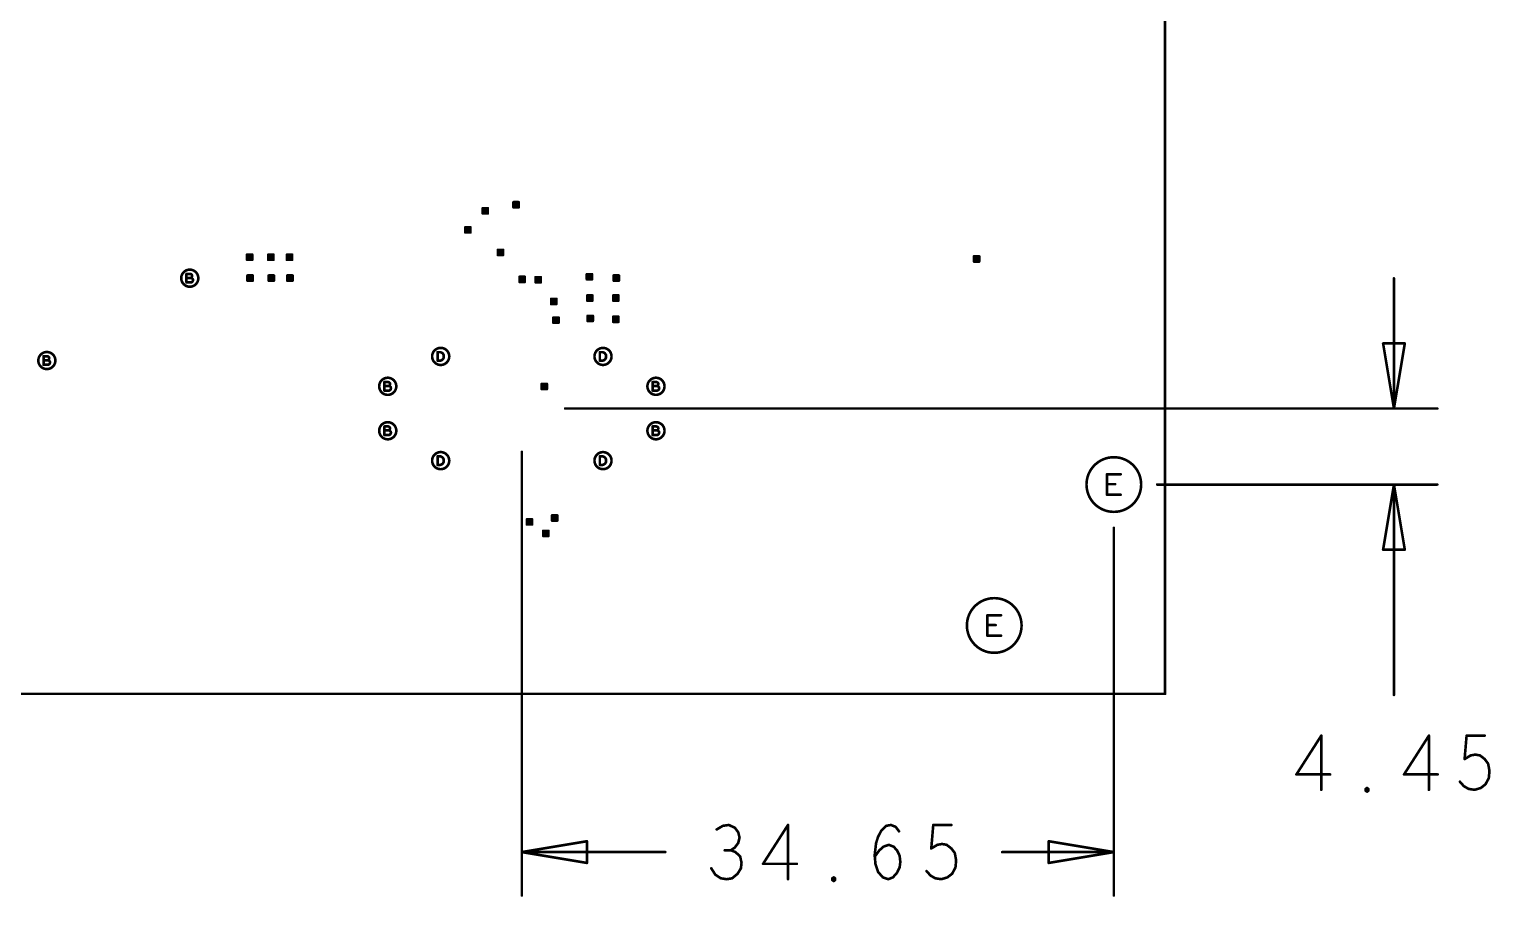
# Model space of a CAD drawing. Extents: x -18 to 16.1, y -6.6 to 15.5.
# Drawn here: x 1.91 to 5.278, y -0.832 to 1.167 of the extents above; entities that cross this region are included whole.
import ezdxf

# ---------------------------------------------------------------- set-up
doc = ezdxf.new("R2010")
doc.units = 0
doc.layers.get('0').update_dxf_attribs({"linetype": 'CONTINUOUS'})
doc.layers.add('FAB', color=13, linetype='CONTINUOUS')

# ---------------------------------------------------------------- blocks, each defined once
blk = doc.blocks.new('ROUND_1')
at = {"const_width": 0.003}
blk.add_lwpolyline([(-0.0015, 0, 1), (0.0015, 0, 1)], format="xyb", close=True, dxfattribs=at)

msp = doc.modelspace()

# ---------------------------------------------------------------- linework, layer by layer
at = {"layer": 'FAB', "const_width": 0.006}
for points in [[(4.5276, -0.3642), (4.5276, 5.9941)], [(2.955, 0.743), (2.955, 0.755)], [(2.955, 0.755), (2.967, 0.755)], [(2.967, 0.743), (2.955, 0.743)], [(2.9585, 0.746), (2.961, 0.752)], [(2.9626, 0.7481), (2.9594, 0.7481)], [(2.961, 0.752), (2.9635, 0.746)], [(2.967, 0.755), (2.967, 0.743)], [(3.026, 0.757), (3.026, 0.769)], [(3.026, 0.769), (3.038, 0.769)], [(3.038, 0.757), (3.026, 0.757)], [(3.0295, 0.76), (3.032, 0.766)], [(3.0336, 0.7621), (3.0304, 0.7621)], [(3.032, 0.766), (3.0345, 0.76)], [(3.038, 0.769), (3.038, 0.757)], [(2.915, 0.699), (2.915, 0.711)], [(2.915, 0.711), (2.927, 0.711)], [(2.9185, 0.702), (2.921, 0.708)], [(2.921, 0.708), (2.9235, 0.702)], [(2.927, 0.711), (2.927, 0.699)], [(2.927, 0.699), (2.915, 0.699)], [(2.9226, 0.7041), (2.9194, 0.7041)], [(2.4121, 0.636), (2.4121, 0.648)], [(2.4121, 0.648), (2.4241, 0.648)], [(2.4156, 0.639), (2.4181, 0.645)], [(2.4197, 0.6411), (2.4165, 0.6411)], [(2.4181, 0.645), (2.4206, 0.639)], [(2.4241, 0.648), (2.4241, 0.636)], [(2.461, 0.636), (2.461, 0.648)], [(2.461, 0.648), (2.473, 0.648)], [(2.4645, 0.639), (2.467, 0.645)], [(2.4686, 0.6411), (2.4654, 0.6411)], [(2.467, 0.645), (2.4695, 0.639)], [(2.473, 0.648), (2.473, 0.636)], [(2.504, 0.636), (2.504, 0.648)], [(2.504, 0.648), (2.516, 0.648)], [(2.5075, 0.639), (2.51, 0.645)], [(2.5116, 0.6411), (2.5084, 0.6411)], [(2.51, 0.645), (2.5125, 0.639)], [(2.516, 0.648), (2.516, 0.636)], [(2.9901, 0.647), (2.9901, 0.659)], [(2.9901, 0.659), (3.0021, 0.659)], [(3.0021, 0.647), (2.9901, 0.647)], [(2.9936, 0.65), (2.9961, 0.656)], [(2.9977, 0.6521), (2.9945, 0.6521)], [(2.9961, 0.656), (2.9986, 0.65)], [(3.0021, 0.659), (3.0021, 0.647)], [(4.0873, 0.632), (4.0873, 0.644)], [(4.0873, 0.644), (4.0993, 0.644)], [(4.0908, 0.635), (4.0933, 0.641)], [(4.0949, 0.6371), (4.0917, 0.6371)], [(4.0933, 0.641), (4.0958, 0.635)], [(4.0993, 0.644), (4.0993, 0.632)], [(2.2814, 0.6036), (2.2725, 0.6036)], [(2.2725, 0.6036), (2.2725, 0.5839)], [(2.2837, 0.6026), (2.2814, 0.6036)], [(2.4241, 0.636), (2.4121, 0.636)], [(2.473, 0.636), (2.461, 0.636)], [(2.516, 0.636), (2.504, 0.636)], [(4.0993, 0.632), (4.0873, 0.632)], [(2.2827, 0.5944), (2.2725, 0.5944)], [(2.2725, 0.5839), (2.2834, 0.5839)], [(2.2827, 0.5944), (2.284, 0.5954)], [(2.285, 0.5938), (2.2827, 0.5944)], [(2.2834, 0.5839), (2.2857, 0.5852)], [(2.285, 0.6013), (2.2837, 0.6026)], [(2.284, 0.5954), (2.285, 0.597)], [(2.2857, 0.5993), (2.285, 0.6013)], [(2.285, 0.597), (2.2857, 0.5993)], [(2.287, 0.5918), (2.285, 0.5938)], [(2.2857, 0.5852), (2.287, 0.5872)], [(2.2877, 0.5895), (2.287, 0.5918)], [(2.287, 0.5872), (2.2877, 0.5895)], [(2.413, 0.588), (2.413, 0.6)], [(2.413, 0.6), (2.425, 0.6)], [(2.425, 0.588), (2.413, 0.588)], [(2.4165, 0.591), (2.419, 0.597)], [(2.4206, 0.5931), (2.4174, 0.5931)], [(2.419, 0.597), (2.4215, 0.591)], [(2.425, 0.6), (2.425, 0.588)], [(2.462, 0.588), (2.462, 0.6)], [(2.462, 0.6), (2.474, 0.6)], [(2.474, 0.588), (2.462, 0.588)], [(2.4655, 0.591), (2.468, 0.597)], [(2.4696, 0.5931), (2.4664, 0.5931)], [(2.468, 0.597), (2.4705, 0.591)], [(2.474, 0.6), (2.474, 0.588)], [(2.505, 0.588), (2.505, 0.6)], [(2.505, 0.6), (2.517, 0.6)], [(2.517, 0.588), (2.505, 0.588)], [(2.5085, 0.591), (2.511, 0.597)], [(2.5126, 0.5931), (2.5094, 0.5931)], [(2.511, 0.597), (2.5135, 0.591)], [(2.517, 0.6), (2.517, 0.588)], [(3.04, 0.585), (3.04, 0.597)], [(3.04, 0.597), (3.052, 0.597)], [(3.052, 0.585), (3.04, 0.585)], [(3.0435, 0.588), (3.046, 0.594)], [(3.0476, 0.5901), (3.0444, 0.5901)], [(3.046, 0.594), (3.0485, 0.588)], [(3.052, 0.597), (3.052, 0.585)], [(3.077, 0.584), (3.077, 0.596)], [(3.077, 0.596), (3.089, 0.596)], [(3.089, 0.584), (3.077, 0.584)], [(3.0805, 0.587), (3.083, 0.593)], [(3.0846, 0.5891), (3.0814, 0.5891)], [(3.083, 0.593), (3.0855, 0.587)], [(3.089, 0.596), (3.089, 0.584)], [(3.195, 0.591), (3.195, 0.603)], [(3.195, 0.603), (3.207, 0.603)], [(3.207, 0.591), (3.195, 0.591)], [(3.1985, 0.594), (3.201, 0.6)], [(3.2026, 0.5961), (3.1994, 0.5961)], [(3.201, 0.6), (3.2035, 0.594)], [(3.207, 0.603), (3.207, 0.591)], [(3.257, 0.588), (3.257, 0.6)], [(3.257, 0.6), (3.269, 0.6)], [(3.269, 0.588), (3.257, 0.588)], [(3.2605, 0.591), (3.263, 0.597)], [(3.2646, 0.5931), (3.2614, 0.5931)], [(3.263, 0.597), (3.2655, 0.591)], [(3.269, 0.6), (3.269, 0.588)], [(5.055, 0.5933), (5.055, 0.2933)], [(3.113, 0.534), (3.113, 0.546)], [(3.113, 0.546), (3.125, 0.546)], [(3.1165, 0.537), (3.119, 0.543)], [(3.1206, 0.5391), (3.1174, 0.5391)], [(3.119, 0.543), (3.1215, 0.537)], [(3.125, 0.546), (3.125, 0.534)], [(3.196, 0.542), (3.196, 0.554)], [(3.196, 0.554), (3.208, 0.554)], [(3.208, 0.542), (3.196, 0.542)], [(3.1995, 0.545), (3.202, 0.551)], [(3.2036, 0.5471), (3.2004, 0.5471)], [(3.202, 0.551), (3.2045, 0.545)], [(3.208, 0.554), (3.208, 0.542)], [(3.256, 0.542), (3.256, 0.554)], [(3.256, 0.554), (3.268, 0.554)], [(3.268, 0.542), (3.256, 0.542)], [(3.2595, 0.545), (3.262, 0.551)], [(3.2636, 0.5471), (3.2604, 0.5471)], [(3.262, 0.551), (3.2645, 0.545)], [(3.268, 0.554), (3.268, 0.542)], [(3.125, 0.534), (3.113, 0.534)], [(3.118, 0.491), (3.118, 0.503)], [(3.118, 0.503), (3.13, 0.503)], [(3.13, 0.503), (3.13, 0.491)], [(3.197, 0.495), (3.197, 0.507)], [(3.197, 0.507), (3.209, 0.507)], [(3.2005, 0.498), (3.203, 0.504)], [(3.203, 0.504), (3.2055, 0.498)], [(3.209, 0.507), (3.209, 0.495)], [(3.256, 0.493), (3.256, 0.505)], [(3.256, 0.505), (3.268, 0.505)], [(3.268, 0.505), (3.268, 0.493)], [(3.13, 0.491), (3.118, 0.491)], [(3.1215, 0.494), (3.124, 0.5)], [(3.1256, 0.4961), (3.1224, 0.4961)], [(3.124, 0.5), (3.1265, 0.494)], [(3.209, 0.495), (3.197, 0.495)], [(3.2046, 0.5001), (3.2014, 0.5001)], [(3.268, 0.493), (3.256, 0.493)], [(3.2595, 0.496), (3.262, 0.502)], [(3.2636, 0.4981), (3.2604, 0.4981)], [(3.262, 0.502), (3.2645, 0.496)], [(5.03, 0.4433), (5.055, 0.2933)], [(5.08, 0.4433), (5.03, 0.4433)], [(5.055, 0.2933), (5.08, 0.4433)], [(1.9521, 0.4138), (1.9432, 0.4138)], [(1.9432, 0.4138), (1.9432, 0.3941)], [(1.9534, 0.4046), (1.9432, 0.4046)], [(1.9544, 0.4128), (1.9521, 0.4138)], [(1.9534, 0.4046), (1.9547, 0.4056)], [(1.9557, 0.4039), (1.9534, 0.4046)], [(1.9557, 0.4115), (1.9544, 0.4128)], [(1.9547, 0.4056), (1.9557, 0.4072)], [(1.9563, 0.4095), (1.9557, 0.4115)], [(1.9557, 0.4072), (1.9563, 0.4095)], [(1.9576, 0.4019), (1.9557, 0.4039)], [(1.9583, 0.3996), (1.9576, 0.4019)], [(2.8511, 0.4035), (2.8511, 0.4232)], [(2.8511, 0.4232), (2.8577, 0.4232)], [(2.8577, 0.4035), (2.8511, 0.4035)], [(2.8577, 0.4232), (2.8603, 0.4222)], [(2.8603, 0.4045), (2.8577, 0.4035)], [(2.8603, 0.4222), (2.8623, 0.4209)], [(2.8623, 0.4058), (2.8603, 0.4045)], [(2.8623, 0.4209), (2.8639, 0.419)], [(2.8639, 0.4078), (2.8623, 0.4058)], [(2.8639, 0.419), (2.8652, 0.4167)], [(2.8652, 0.4101), (2.8639, 0.4078)], [(2.8652, 0.4167), (2.8655, 0.4134)], [(2.8655, 0.4134), (2.8652, 0.4101)], [(3.2251, 0.4035), (3.2251, 0.4232)], [(3.2251, 0.4232), (3.2317, 0.4232)], [(3.2317, 0.4035), (3.2251, 0.4035)], [(3.2317, 0.4232), (3.2343, 0.4222)], [(3.2343, 0.4045), (3.2317, 0.4035)], [(3.2343, 0.4222), (3.2363, 0.4209)], [(3.2363, 0.4058), (3.2343, 0.4045)], [(3.2363, 0.4209), (3.2379, 0.419)], [(3.2379, 0.4078), (3.2363, 0.4058)], [(3.2379, 0.419), (3.2392, 0.4167)], [(3.2392, 0.4101), (3.2379, 0.4078)], [(3.2392, 0.4167), (3.2396, 0.4134)], [(3.2396, 0.4134), (3.2392, 0.4101)], [(1.9432, 0.3941), (1.954, 0.3941)], [(1.954, 0.3941), (1.9563, 0.3954)], [(1.9563, 0.3954), (1.9576, 0.3973)], [(1.9576, 0.3973), (1.9583, 0.3996)], [(2.7376, 0.3543), (2.7287, 0.3543)], [(2.7287, 0.3543), (2.7287, 0.3346)], [(2.7389, 0.3451), (2.7287, 0.3451)], [(2.7287, 0.3346), (2.7396, 0.3346)], [(2.7399, 0.3533), (2.7376, 0.3543)], [(2.7389, 0.3451), (2.7402, 0.3461)], [(2.7412, 0.3445), (2.7389, 0.3451)], [(2.7396, 0.3346), (2.7419, 0.3359)], [(2.7412, 0.352), (2.7399, 0.3533)], [(2.7402, 0.3461), (2.7412, 0.3478)], [(2.7419, 0.3501), (2.7412, 0.352)], [(2.7412, 0.3478), (2.7419, 0.3501)], [(2.7432, 0.3425), (2.7412, 0.3445)], [(2.7419, 0.3359), (2.7432, 0.3379)], [(2.7438, 0.3402), (2.7432, 0.3425)], [(2.7432, 0.3379), (2.7438, 0.3402)], [(3.091, 0.338), (3.091, 0.35)], [(3.091, 0.35), (3.103, 0.35)], [(3.103, 0.338), (3.091, 0.338)], [(3.0945, 0.341), (3.097, 0.347)], [(3.0986, 0.3431), (3.0954, 0.3431)], [(3.097, 0.347), (3.0995, 0.341)], [(3.103, 0.35), (3.103, 0.338)], [(3.3557, 0.3543), (3.3468, 0.3543)], [(3.3468, 0.3543), (3.3468, 0.3346)], [(3.357, 0.3451), (3.3468, 0.3451)], [(3.3468, 0.3346), (3.3577, 0.3346)], [(3.358, 0.3533), (3.3557, 0.3543)], [(3.357, 0.3451), (3.3583, 0.3461)], [(3.3593, 0.3445), (3.357, 0.3451)], [(3.3577, 0.3346), (3.36, 0.3359)], [(3.3593, 0.352), (3.358, 0.3533)], [(3.3583, 0.3461), (3.3593, 0.3478)], [(3.36, 0.3501), (3.3593, 0.352)], [(3.3593, 0.3478), (3.36, 0.3501)], [(3.3613, 0.3425), (3.3593, 0.3445)], [(3.36, 0.3359), (3.3613, 0.3379)], [(3.3619, 0.3402), (3.3613, 0.3425)], [(3.3613, 0.3379), (3.3619, 0.3402)], [(3.1453, 0.2933), (5.155, 0.2933)], [(2.7376, 0.252), (2.7287, 0.252)], [(2.7287, 0.252), (2.7287, 0.2323)], [(2.7389, 0.2428), (2.7287, 0.2428)], [(2.7399, 0.251), (2.7376, 0.252)], [(2.7389, 0.2428), (2.7402, 0.2438)], [(2.7412, 0.2421), (2.7389, 0.2428)], [(2.7396, 0.2323), (2.7419, 0.2336)], [(2.7412, 0.2497), (2.7399, 0.251)], [(2.7402, 0.2438), (2.7412, 0.2454)], [(2.7419, 0.2477), (2.7412, 0.2497)], [(2.7412, 0.2454), (2.7419, 0.2477)], [(2.7432, 0.2401), (2.7412, 0.2421)], [(2.7419, 0.2336), (2.7432, 0.2356)], [(2.7438, 0.2379), (2.7432, 0.2401)], [(2.7432, 0.2356), (2.7438, 0.2379)], [(3.3557, 0.252), (3.3468, 0.252)], [(3.3468, 0.252), (3.3468, 0.2323)], [(3.357, 0.2428), (3.3468, 0.2428)], [(3.358, 0.251), (3.3557, 0.252)], [(3.357, 0.2428), (3.3583, 0.2438)], [(3.3593, 0.2421), (3.357, 0.2428)], [(3.3577, 0.2323), (3.36, 0.2336)], [(3.3593, 0.2497), (3.358, 0.251)], [(3.3583, 0.2438), (3.3593, 0.2454)], [(3.36, 0.2477), (3.3593, 0.2497)], [(3.3593, 0.2454), (3.36, 0.2477)], [(3.3613, 0.2401), (3.3593, 0.2421)], [(3.36, 0.2336), (3.3613, 0.2356)], [(3.3619, 0.2379), (3.3613, 0.2401)], [(3.3613, 0.2356), (3.3619, 0.2379)], [(2.7287, 0.2323), (2.7396, 0.2323)], [(3.3468, 0.2323), (3.3577, 0.2323)], [(2.8511, 0.1634), (2.8511, 0.1831)], [(2.8511, 0.1831), (2.8577, 0.1831)], [(2.8577, 0.1831), (2.8603, 0.1821)], [(2.8603, 0.1821), (2.8623, 0.1808)], [(2.8623, 0.1657), (2.8603, 0.1644)], [(2.8623, 0.1808), (2.8639, 0.1788)], [(2.8639, 0.1676), (2.8623, 0.1657)], [(2.8639, 0.1788), (2.8652, 0.1765)], [(2.8652, 0.1699), (2.8639, 0.1676)], [(2.8652, 0.1765), (2.8655, 0.1732)], [(2.8655, 0.1732), (2.8652, 0.1699)], [(3.0453, 0.1933), (3.0453, -0.829)], [(3.2251, 0.1634), (3.2251, 0.1831)], [(3.2251, 0.1831), (3.2317, 0.1831)], [(3.2317, 0.1831), (3.2343, 0.1821)], [(3.2343, 0.1821), (3.2363, 0.1808)], [(3.2363, 0.1657), (3.2343, 0.1644)], [(3.2363, 0.1808), (3.2379, 0.1788)], [(3.2379, 0.1676), (3.2363, 0.1657)], [(3.2379, 0.1788), (3.2392, 0.1765)], [(3.2392, 0.1699), (3.2379, 0.1676)], [(3.2392, 0.1765), (3.2396, 0.1732)], [(3.2396, 0.1732), (3.2392, 0.1699)], [(2.8577, 0.1634), (2.8511, 0.1634)], [(2.8603, 0.1644), (2.8577, 0.1634)], [(3.2317, 0.1634), (3.2251, 0.1634)], [(3.2343, 0.1644), (3.2317, 0.1634)], [(4.3938, 0.0945), (4.3938, 0.1417)], [(4.3938, 0.1417), (4.4252, 0.1417)], [(4.4126, 0.1189), (4.3938, 0.1189)], [(4.5095, 0.1181), (5.155, 0.1181)], [(5.055, 0.1181), (5.03, -0.0319)], [(5.08, -0.0319), (5.055, 0.1181)], [(5.055, -0.3668), (5.055, 0.1181)], [(4.4252, 0.0945), (4.3938, 0.0945)], [(3.057, 0.026), (3.057, 0.038)], [(3.057, 0.038), (3.069, 0.038)], [(3.0605, 0.029), (3.063, 0.035)], [(3.0646, 0.0311), (3.0614, 0.0311)], [(3.063, 0.035), (3.0655, 0.029)], [(3.069, 0.038), (3.069, 0.026)], [(3.115, 0.035), (3.115, 0.047)], [(3.115, 0.047), (3.127, 0.047)], [(3.127, 0.035), (3.115, 0.035)], [(3.1185, 0.038), (3.121, 0.044)], [(3.1226, 0.0401), (3.1194, 0.0401)], [(3.121, 0.044), (3.1235, 0.038)], [(3.127, 0.047), (3.127, 0.035)], [(3.069, 0.026), (3.057, 0.026)], [(3.0946, -0.0006), (3.0946, 0.0114)], [(3.0946, 0.0114), (3.1066, 0.0114)], [(3.1066, -0.0006), (3.0946, -0.0006)], [(3.0981, 0.0024), (3.1006, 0.0084)], [(3.1022, 0.0045), (3.099, 0.0045)], [(3.1006, 0.0084), (3.1031, 0.0024)], [(3.1066, 0.0114), (3.1066, -0.0006)], [(4.4095, 0.0181), (4.4095, -0.829)], [(5.03, -0.0319), (5.08, -0.0319)], [(4.1182, -0.2303), (4.1182, -0.1831)], [(4.1182, -0.1831), (4.1496, -0.1831)], [(4.1371, -0.2059), (4.1182, -0.2059)], [(4.1496, -0.2303), (4.1182, -0.2303)], [(4.4276, -0.3642), (-1.521, -0.3642)], [(0, -0.3642), (4.5276, -0.3642)], [(4.8876, -0.4605), (4.8302, -0.5501)], [(4.8876, -0.5855), (4.8876, -0.4605)], [(5.1356, -0.4605), (5.0782, -0.5501)], [(5.1356, -0.5855), (5.1356, -0.4605)], [(5.2178, -0.5147), (5.2224, -0.4605)], [(5.2224, -0.4605), (5.2642, -0.4605)], [(5.2317, -0.5063), (5.2178, -0.5147)], [(5.2426, -0.5043), (5.2317, -0.5063)], [(5.2534, -0.5063), (5.2426, -0.5043)], [(5.2642, -0.5147), (5.2534, -0.5063)], [(5.272, -0.5251), (5.2642, -0.5147)], [(5.2751, -0.5418), (5.272, -0.5251)], [(5.2736, -0.5584), (5.2751, -0.5418)], [(4.8302, -0.5501), (4.9078, -0.5501)], [(5.0782, -0.5501), (5.1558, -0.5501)], [(5.2069, -0.5668), (5.2162, -0.5772)], [(5.255, -0.5813), (5.2658, -0.573)], [(5.2658, -0.573), (5.2736, -0.5584)], [(4.9899, -0.5834), (4.993, -0.5813)], [(4.9899, -0.5876), (4.9899, -0.5834)], [(4.993, -0.5897), (4.9899, -0.5876)], [(4.993, -0.5813), (4.9961, -0.5834)], [(4.9961, -0.5876), (4.993, -0.5897)], [(4.9961, -0.5834), (4.9961, -0.5876)], [(5.2162, -0.5772), (5.227, -0.5834)], [(5.227, -0.5834), (5.241, -0.5855)], [(5.241, -0.5855), (5.255, -0.5813)], [(3.5083, -0.6686), (3.4943, -0.6769)], [(3.5222, -0.6665), (3.5083, -0.6686)], [(3.5361, -0.6728), (3.5222, -0.6665)], [(3.5439, -0.6832), (3.5361, -0.6728)], [(3.6586, -0.6665), (3.6012, -0.7561)], [(3.6586, -0.7915), (3.6586, -0.6665)], [(3.874, -0.679), (3.8849, -0.6686)], [(3.8849, -0.6686), (3.8957, -0.6665)], [(3.8957, -0.6665), (3.9066, -0.6707)], [(3.9066, -0.6707), (3.9144, -0.6811)], [(3.9888, -0.7207), (3.9934, -0.6665)], [(3.9934, -0.6665), (4.0352, -0.6665)], [(3.1953, -0.704), (3.0453, -0.729)], [(3.1953, -0.754), (3.1953, -0.704)], [(3.5361, -0.7186), (3.5439, -0.7082)], [(3.547, -0.6957), (3.5439, -0.6832)], [(3.5439, -0.7082), (3.547, -0.6957)], [(3.8585, -0.7353), (3.8616, -0.7082)], [(3.8616, -0.7082), (3.8663, -0.6936)], [(3.8663, -0.6936), (3.874, -0.679)], [(4.0136, -0.7103), (4.0027, -0.7123)], [(4.0244, -0.7123), (4.0136, -0.7103)], [(4.4095, -0.729), (4.2595, -0.704)], [(4.2595, -0.704), (4.2595, -0.754)], [(3.0453, -0.729), (3.1953, -0.754)], [(3.3758, -0.729), (3.0453, -0.729)], [(3.5268, -0.7248), (3.5129, -0.7248)], [(3.5268, -0.7248), (3.5361, -0.7186)], [(3.5377, -0.729), (3.5268, -0.7248)], [(3.5486, -0.7394), (3.5377, -0.729)], [(3.5516, -0.754), (3.5486, -0.7394)], [(3.8585, -0.7394), (3.8694, -0.7248)], [(3.8601, -0.7561), (3.8585, -0.7353)], [(3.8694, -0.7248), (3.8787, -0.7165)], [(3.8787, -0.7165), (3.8911, -0.7123)], [(3.8911, -0.7123), (3.902, -0.7165)], [(3.902, -0.7165), (3.9097, -0.7248)], [(3.9097, -0.7248), (3.9159, -0.7373)], [(3.9159, -0.7373), (3.9175, -0.7519)], [(4.0027, -0.7123), (3.9888, -0.7207)], [(4.0352, -0.7207), (4.0244, -0.7123)], [(4.043, -0.7311), (4.0352, -0.7207)], [(4.0461, -0.7478), (4.043, -0.7311)], [(4.1523, -0.729), (4.4095, -0.729)], [(4.2595, -0.754), (4.4095, -0.729)], [(3.4819, -0.7665), (3.4912, -0.7811)], [(3.5424, -0.779), (3.5501, -0.7665)], [(3.5501, -0.7665), (3.5516, -0.754)], [(3.6012, -0.7561), (3.6788, -0.7561)], [(3.8663, -0.7748), (3.8601, -0.7561)], [(3.8772, -0.7873), (3.8663, -0.7748)], [(3.9097, -0.7769), (3.9004, -0.7873)], [(3.9159, -0.7644), (3.9097, -0.7769)], [(3.9175, -0.7519), (3.9159, -0.7644)], [(3.9779, -0.7728), (3.9872, -0.7832)], [(4.0368, -0.779), (4.0446, -0.7644)], [(4.0446, -0.7644), (4.0461, -0.7478)], [(3.4912, -0.7811), (3.5036, -0.7894)], [(3.5036, -0.7894), (3.5176, -0.7915)], [(3.5176, -0.7915), (3.53, -0.7894)], [(3.53, -0.7894), (3.5424, -0.779)], [(3.7609, -0.7894), (3.764, -0.7873)], [(3.7609, -0.7936), (3.7609, -0.7894)], [(3.764, -0.7957), (3.7609, -0.7936)], [(3.764, -0.7873), (3.7671, -0.7894)], [(3.7671, -0.7936), (3.764, -0.7957)], [(3.7671, -0.7894), (3.7671, -0.7936)], [(3.8896, -0.7915), (3.8772, -0.7873)], [(3.9004, -0.7873), (3.8896, -0.7915)], [(3.9872, -0.7832), (3.998, -0.7894)], [(3.998, -0.7894), (4.012, -0.7915)], [(4.012, -0.7915), (4.026, -0.7873)], [(4.026, -0.7873), (4.0368, -0.779)]]:
    msp.add_lwpolyline(points, dxfattribs=at)
for points in [[(2.2604, 0.5937, 1), (2.2998, 0.5937, 1)], [(1.9311, 0.4039, 1), (1.9704, 0.4039, 1)], [(2.8386, 0.4134, 1), (2.878, 0.4134, 1)], [(3.2127, 0.4134, 1), (3.252, 0.4134, 1)], [(2.7166, 0.3445, 1), (2.756, 0.3445, 1)], [(3.3347, 0.3445, 1), (3.3741, 0.3445, 1)], [(2.7166, 0.2421, 1), (2.756, 0.2421, 1)], [(3.3347, 0.2421, 1), (3.3741, 0.2421, 1)], [(2.8386, 0.1732, 1), (2.878, 0.1732, 1)], [(3.2127, 0.1732, 1), (3.252, 0.1732, 1)], [(4.3465, 0.1181, 1), (4.4725, 0.1181, 1)], [(4.0709, -0.2067, 1), (4.1969, -0.2067, 1)]]:
    msp.add_lwpolyline(points, format="xyb", close=True, dxfattribs=at)

# ---------------------------------------------------------------- block references
at = {"layer": 'FAB'}
for p in [(2.955, 0.755), (2.955, 0.755), (2.955, 0.743), (2.955, 0.743), (2.9585, 0.746), (2.9594, 0.7481), (2.961, 0.752), (2.961, 0.752), (2.9626, 0.7481), (2.9635, 0.746), (2.967, 0.755), (2.967, 0.755), (2.967, 0.743), (2.967, 0.743), (3.026, 0.769), (3.026, 0.769), (3.026, 0.757), (3.026, 0.757), (3.0295, 0.76), (3.0304, 0.7621), (3.032, 0.766), (3.032, 0.766), (3.0336, 0.7621), (3.0345, 0.76), (3.038, 0.769), (3.038, 0.769), (3.038, 0.757), (3.038, 0.757), (2.915, 0.711), (2.915, 0.711), (2.921, 0.708), (2.921, 0.708), (2.927, 0.711), (2.927, 0.711), (2.915, 0.699), (2.915, 0.699), (2.9185, 0.702), (2.9194, 0.7041), (2.9226, 0.7041), (2.9235, 0.702), (2.927, 0.699), (2.927, 0.699), (2.4121, 0.648), (2.4121, 0.648), (2.4156, 0.639), (2.4165, 0.6411), (2.4181, 0.645), (2.4181, 0.645), (2.4197, 0.6411), (2.4206, 0.639), (2.4241, 0.648), (2.4241, 0.648), (2.461, 0.648), (2.461, 0.648), (2.4645, 0.639), (2.4654, 0.6411), (2.467, 0.645), (2.467, 0.645), (2.4686, 0.6411), (2.4695, 0.639), (2.473, 0.648), (2.473, 0.648), (2.504, 0.648), (2.504, 0.648), (2.5075, 0.639), (2.5084, 0.6411), (2.51, 0.645), (2.51, 0.645), (2.5116, 0.6411), (2.5125, 0.639), (2.516, 0.648), (2.516, 0.648), (2.9901, 0.659), (2.9901, 0.659), (2.9901, 0.647), (2.9901, 0.647), (2.9936, 0.65), (2.9945, 0.6521), (2.9961, 0.656), (2.9961, 0.656), (2.9977, 0.6521), (2.9986, 0.65), (3.0021, 0.659), (3.0021, 0.659), (3.0021, 0.647), (3.0021, 0.647), (4.0873, 0.644), (4.0873, 0.644), (4.0917, 0.6371), (4.0933, 0.641), (4.0933, 0.641), (4.0949, 0.6371), (4.0993, 0.644), (4.0993, 0.644), (2.2725, 0.6036), (2.2725, 0.6036), (2.2814, 0.6036), (2.2814, 0.6036), (2.4121, 0.636), (2.4121, 0.636), (2.4241, 0.636), (2.4241, 0.636), (2.461, 0.636), (2.461, 0.636), (2.473, 0.636), (2.473, 0.636), (2.504, 0.636), (2.504, 0.636), (2.516, 0.636), (2.516, 0.636), (4.0873, 0.632), (4.0873, 0.632), (4.0908, 0.635), (4.0958, 0.635), (4.0993, 0.632), (4.0993, 0.632), (2.2725, 0.5944), (2.2725, 0.5839), (2.2725, 0.5839), (2.2827, 0.5944), (2.2827, 0.5944), (2.2827, 0.5944), (2.2834, 0.5839), (2.2834, 0.5839), (2.2837, 0.6026), (2.2837, 0.6026), (2.284, 0.5954), (2.284, 0.5954), (2.285, 0.6013), (2.285, 0.6013), (2.285, 0.597), (2.285, 0.597), (2.285, 0.5938), (2.285, 0.5938), (2.2857, 0.5993), (2.2857, 0.5993), (2.2857, 0.5852), (2.2857, 0.5852), (2.287, 0.5918), (2.287, 0.5918), (2.287, 0.5872), (2.287, 0.5872), (2.2877, 0.5895), (2.2877, 0.5895), (2.413, 0.6), (2.413, 0.6), (2.413, 0.588), (2.413, 0.588), (2.4165, 0.591), (2.4174, 0.5931), (2.419, 0.597), (2.419, 0.597), (2.4206, 0.5931), (2.4215, 0.591), (2.425, 0.6), (2.425, 0.6), (2.425, 0.588), (2.425, 0.588), (2.462, 0.6), (2.462, 0.6), (2.462, 0.588), (2.462, 0.588), (2.4655, 0.591), (2.4664, 0.5931), (2.468, 0.597), (2.468, 0.597), (2.4696, 0.5931), (2.4705, 0.591), (2.474, 0.6), (2.474, 0.6), (2.474, 0.588), (2.474, 0.588), (2.505, 0.6), (2.505, 0.6), (2.505, 0.588), (2.505, 0.588), (2.5085, 0.591), (2.5094, 0.5931), (2.511, 0.597), (2.511, 0.597), (2.5126, 0.5931), (2.5135, 0.591), (2.517, 0.6), (2.517, 0.6), (2.517, 0.588), (2.517, 0.588), (3.04, 0.597), (3.04, 0.597), (3.04, 0.585), (3.04, 0.585), (3.0435, 0.588), (3.0444, 0.5901), (3.046, 0.594), (3.046, 0.594), (3.0476, 0.5901), (3.0485, 0.588), (3.052, 0.597), (3.052, 0.597), (3.052, 0.585), (3.052, 0.585), (3.077, 0.596), (3.077, 0.596), (3.077, 0.584), (3.077, 0.584), (3.0805, 0.587), (3.0814, 0.5891), (3.083, 0.593), (3.083, 0.593), (3.0846, 0.5891), (3.0855, 0.587), (3.089, 0.596), (3.089, 0.596), (3.089, 0.584), (3.089, 0.584), (3.195, 0.603), (3.195, 0.603), (3.195, 0.591), (3.195, 0.591), (3.1985, 0.594), (3.1994, 0.5961), (3.201, 0.6), (3.201, 0.6), (3.2026, 0.5961), (3.2035, 0.594), (3.207, 0.603), (3.207, 0.603), (3.207, 0.591), (3.207, 0.591), (3.257, 0.6), (3.257, 0.6), (3.257, 0.588), (3.257, 0.588), (3.2605, 0.591), (3.2614, 0.5931), (3.263, 0.597), (3.263, 0.597), (3.2646, 0.5931), (3.2655, 0.591), (3.269, 0.6), (3.269, 0.6), (3.269, 0.588), (3.269, 0.588), (5.055, 0.5933), (3.113, 0.546), (3.113, 0.546), (3.1165, 0.537), (3.1174, 0.5391), (3.119, 0.543), (3.119, 0.543), (3.1206, 0.5391), (3.1215, 0.537), (3.125, 0.546), (3.125, 0.546), (3.196, 0.554), (3.196, 0.554), (3.196, 0.542), (3.196, 0.542), (3.1995, 0.545), (3.2004, 0.5471), (3.202, 0.551), (3.202, 0.551), (3.2036, 0.5471), (3.2045, 0.545), (3.208, 0.554), (3.208, 0.554), (3.208, 0.542), (3.208, 0.542), (3.256, 0.554), (3.256, 0.554), (3.256, 0.542), (3.256, 0.542), (3.2595, 0.545), (3.2604, 0.5471), (3.262, 0.551), (3.262, 0.551), (3.2636, 0.5471), (3.2645, 0.545), (3.268, 0.554), (3.268, 0.554), (3.268, 0.542), (3.268, 0.542), (3.113, 0.534), (3.113, 0.534), (3.118, 0.503), (3.118, 0.503), (3.125, 0.534), (3.125, 0.534), (3.13, 0.503), (3.13, 0.503), (3.197, 0.507), (3.197, 0.507), (3.203, 0.504), (3.203, 0.504), (3.209, 0.507), (3.209, 0.507), (3.256, 0.505), (3.256, 0.505), (3.268, 0.505), (3.268, 0.505), (3.118, 0.491), (3.118, 0.491), (3.1215, 0.494), (3.1224, 0.4961), (3.124, 0.5), (3.124, 0.5), (3.1256, 0.4961), (3.1265, 0.494), (3.13, 0.491), (3.13, 0.491), (3.197, 0.495), (3.197, 0.495), (3.2005, 0.498), (3.2014, 0.5001), (3.2046, 0.5001), (3.2055, 0.498), (3.209, 0.495), (3.209, 0.495), (3.256, 0.493), (3.256, 0.493), (3.2595, 0.496), (3.2604, 0.4981), (3.262, 0.502), (3.262, 0.502), (3.2636, 0.4981), (3.2645, 0.496), (3.268, 0.493), (3.268, 0.493), (5.03, 0.4433), (5.03, 0.4433), (5.08, 0.4433), (5.08, 0.4433), (1.9432, 0.4138), (1.9432, 0.4138), (1.9432, 0.4046), (1.9521, 0.4138), (1.9521, 0.4138), (1.9534, 0.4046), (1.9534, 0.4046), (1.9534, 0.4046), (1.9544, 0.4128), (1.9544, 0.4128), (1.9547, 0.4056), (1.9547, 0.4056), (1.9557, 0.4115), (1.9557, 0.4115), (1.9557, 0.4072), (1.9557, 0.4072), (1.9557, 0.4039), (1.9557, 0.4039), (1.9563, 0.4095), (1.9563, 0.4095), (1.9576, 0.4019), (1.9576, 0.4019), (2.8511, 0.4232), (2.8511, 0.4232), (2.8511, 0.4035), (2.8511, 0.4035), (2.8577, 0.4232), (2.8577, 0.4232), (2.8577, 0.4035), (2.8577, 0.4035), (2.8603, 0.4222), (2.8603, 0.4222), (2.8603, 0.4045), (2.8603, 0.4045), (2.8623, 0.4209), (2.8623, 0.4209), (2.8623, 0.4058), (2.8623, 0.4058), (2.8639, 0.419), (2.8639, 0.419), (2.8639, 0.4078), (2.8639, 0.4078), (2.8652, 0.4167), (2.8652, 0.4167), (2.8652, 0.4101), (2.8652, 0.4101), (2.8655, 0.4134), (2.8655, 0.4134), (3.2251, 0.4232), (3.2251, 0.4232), (3.2251, 0.4035), (3.2251, 0.4035), (3.2317, 0.4232), (3.2317, 0.4232), (3.2317, 0.4035), (3.2317, 0.4035), (3.2343, 0.4222), (3.2343, 0.4222), (3.2343, 0.4045), (3.2343, 0.4045), (3.2363, 0.4209), (3.2363, 0.4209), (3.2363, 0.4058), (3.2363, 0.4058), (3.2379, 0.419), (3.2379, 0.419), (3.2379, 0.4078), (3.2379, 0.4078), (3.2392, 0.4167), (3.2392, 0.4167), (3.2392, 0.4101), (3.2392, 0.4101), (3.2396, 0.4134), (3.2396, 0.4134), (1.9432, 0.3941), (1.9432, 0.3941), (1.954, 0.3941), (1.954, 0.3941), (1.9563, 0.3954), (1.9563, 0.3954), (1.9576, 0.3973), (1.9576, 0.3973), (1.9583, 0.3996), (1.9583, 0.3996), (2.7287, 0.3543), (2.7287, 0.3543), (2.7287, 0.3451), (2.7287, 0.3346), (2.7287, 0.3346), (2.7376, 0.3543), (2.7376, 0.3543), (2.7389, 0.3451), (2.7389, 0.3451), (2.7389, 0.3451), (2.7396, 0.3346), (2.7396, 0.3346), (2.7399, 0.3533), (2.7399, 0.3533), (2.7402, 0.3461), (2.7402, 0.3461), (2.7412, 0.352), (2.7412, 0.352), (2.7412, 0.3478), (2.7412, 0.3478), (2.7412, 0.3445), (2.7412, 0.3445), (2.7419, 0.3501), (2.7419, 0.3501), (2.7419, 0.3359), (2.7419, 0.3359), (2.7432, 0.3425), (2.7432, 0.3425), (2.7432, 0.3379), (2.7432, 0.3379), (2.7438, 0.3402), (2.7438, 0.3402), (3.091, 0.35), (3.091, 0.35), (3.091, 0.338), (3.091, 0.338), (3.0945, 0.341), (3.0954, 0.3431), (3.097, 0.347), (3.097, 0.347), (3.0986, 0.3431), (3.0995, 0.341), (3.103, 0.35), (3.103, 0.35), (3.103, 0.338), (3.103, 0.338), (3.3468, 0.3543), (3.3468, 0.3543), (3.3468, 0.3451), (3.3468, 0.3346), (3.3468, 0.3346), (3.3557, 0.3543), (3.3557, 0.3543), (3.357, 0.3451), (3.357, 0.3451), (3.357, 0.3451), (3.3577, 0.3346), (3.3577, 0.3346), (3.358, 0.3533), (3.358, 0.3533), (3.3583, 0.3461), (3.3583, 0.3461), (3.3593, 0.352), (3.3593, 0.352), (3.3593, 0.3478), (3.3593, 0.3478), (3.3593, 0.3445), (3.3593, 0.3445), (3.36, 0.3501), (3.36, 0.3501), (3.36, 0.3359), (3.36, 0.3359), (3.3613, 0.3425), (3.3613, 0.3425), (3.3613, 0.3379), (3.3613, 0.3379), (3.3619, 0.3402), (3.3619, 0.3402), (3.1453, 0.2933), (5.055, 0.2933), (5.055, 0.2933), (5.055, 0.2933), (5.155, 0.2933), (2.7287, 0.252), (2.7287, 0.252), (2.7287, 0.2428), (2.7376, 0.252), (2.7376, 0.252), (2.7389, 0.2428), (2.7389, 0.2428), (2.7389, 0.2428), (2.7399, 0.251), (2.7399, 0.251), (2.7402, 0.2438), (2.7402, 0.2438), (2.7412, 0.2497), (2.7412, 0.2497), (2.7412, 0.2454), (2.7412, 0.2454), (2.7412, 0.2421), (2.7412, 0.2421), (2.7419, 0.2477), (2.7419, 0.2477), (2.7419, 0.2336), (2.7419, 0.2336), (2.7432, 0.2401), (2.7432, 0.2401), (2.7432, 0.2356), (2.7432, 0.2356), (2.7438, 0.2379), (2.7438, 0.2379), (3.3468, 0.252), (3.3468, 0.252), (3.3468, 0.2428), (3.3557, 0.252), (3.3557, 0.252), (3.357, 0.2428), (3.357, 0.2428), (3.357, 0.2428), (3.358, 0.251), (3.358, 0.251), (3.3583, 0.2438), (3.3583, 0.2438), (3.3593, 0.2497), (3.3593, 0.2497), (3.3593, 0.2454), (3.3593, 0.2454), (3.3593, 0.2421), (3.3593, 0.2421), (3.36, 0.2477), (3.36, 0.2477), (3.36, 0.2336), (3.36, 0.2336), (3.3613, 0.2401), (3.3613, 0.2401), (3.3613, 0.2356), (3.3613, 0.2356), (3.3619, 0.2379), (3.3619, 0.2379), (2.7287, 0.2323), (2.7287, 0.2323), (2.7396, 0.2323), (2.7396, 0.2323), (3.3468, 0.2323), (3.3468, 0.2323), (3.3577, 0.2323), (3.3577, 0.2323), (2.8511, 0.1831), (2.8511, 0.1831), (2.8577, 0.1831), (2.8577, 0.1831), (2.8603, 0.1821), (2.8603, 0.1821), (2.8623, 0.1808), (2.8623, 0.1808), (2.8623, 0.1657), (2.8623, 0.1657), (2.8639, 0.1788), (2.8639, 0.1788), (2.8639, 0.1676), (2.8639, 0.1676), (2.8652, 0.1765), (2.8652, 0.1765), (2.8652, 0.1699), (2.8652, 0.1699), (2.8655, 0.1732), (2.8655, 0.1732), (3.0453, 0.1933), (3.2251, 0.1831), (3.2251, 0.1831), (3.2317, 0.1831), (3.2317, 0.1831), (3.2343, 0.1821), (3.2343, 0.1821), (3.2363, 0.1808), (3.2363, 0.1808), (3.2363, 0.1657), (3.2363, 0.1657), (3.2379, 0.1788), (3.2379, 0.1788), (3.2379, 0.1676), (3.2379, 0.1676), (3.2392, 0.1765), (3.2392, 0.1765), (3.2392, 0.1699), (3.2392, 0.1699), (3.2396, 0.1732), (3.2396, 0.1732), (2.8511, 0.1634), (2.8511, 0.1634), (2.8577, 0.1634), (2.8577, 0.1634), (2.8603, 0.1644), (2.8603, 0.1644), (3.2251, 0.1634), (3.2251, 0.1634), (3.2317, 0.1634), (3.2317, 0.1634), (3.2343, 0.1644), (3.2343, 0.1644), (4.3938, 0.1417), (4.3938, 0.1417), (4.4252, 0.1417), (4.3938, 0.1189), (4.4126, 0.1189), (4.5095, 0.1181), (5.055, 0.1181), (5.055, 0.1181), (5.055, 0.1181), (5.155, 0.1181), (4.3938, 0.0945), (4.3938, 0.0945), (4.4252, 0.0945), (3.057, 0.038), (3.057, 0.038), (3.0614, 0.0311), (3.063, 0.035), (3.063, 0.035), (3.0646, 0.0311), (3.069, 0.038), (3.069, 0.038), (3.115, 0.047), (3.115, 0.047), (3.115, 0.035), (3.115, 0.035), (3.1185, 0.038), (3.1194, 0.0401), (3.121, 0.044), (3.121, 0.044), (3.1226, 0.0401), (3.1235, 0.038), (3.127, 0.047), (3.127, 0.047), (3.127, 0.035), (3.127, 0.035), (3.057, 0.026), (3.057, 0.026), (3.0605, 0.029), (3.0655, 0.029), (3.069, 0.026), (3.069, 0.026), (3.0946, 0.0114), (3.0946, 0.0114), (3.0946, -0.0006), (3.0946, -0.0006), (3.0981, 0.0024), (3.099, 0.0045), (3.1006, 0.0084), (3.1006, 0.0084), (3.1022, 0.0045), (3.1031, 0.0024), (3.1066, 0.0114), (3.1066, 0.0114), (3.1066, -0.0006), (3.1066, -0.0006), (4.4095, 0.0181), (5.03, -0.0319), (5.03, -0.0319), (5.08, -0.0319), (5.08, -0.0319), (4.1182, -0.1831), (4.1182, -0.1831), (4.1496, -0.1831), (4.1182, -0.2059), (4.1182, -0.2303), (4.1182, -0.2303), (4.1371, -0.2059), (4.1496, -0.2303), (4.4276, -0.3642), (4.5276, -0.3642), (4.5276, -0.3642), (5.055, -0.3668), (4.8876, -0.4605), (4.8876, -0.4605), (5.1356, -0.4605), (5.1356, -0.4605), (5.2224, -0.4605), (5.2224, -0.4605), (5.2642, -0.4605), (5.2317, -0.5063), (5.2317, -0.5063), (5.2426, -0.5043), (5.2426, -0.5043), (5.2534, -0.5063), (5.2534, -0.5063), (5.2178, -0.5147), (5.2178, -0.5147), (5.2642, -0.5147), (5.2642, -0.5147), (5.272, -0.5251), (5.272, -0.5251), (5.2751, -0.5418), (5.2751, -0.5418), (4.8302, -0.5501), (4.8302, -0.5501), (4.9078, -0.5501), (5.0782, -0.5501), (5.0782, -0.5501), (5.1558, -0.5501), (5.2069, -0.5668), (5.2658, -0.573), (5.2658, -0.573), (5.2736, -0.5584), (5.2736, -0.5584), (4.8876, -0.5855), (4.9899, -0.5834), (4.9899, -0.5834), (4.9899, -0.5876), (4.9899, -0.5876), (4.993, -0.5813), (4.993, -0.5813), (4.993, -0.5897), (4.993, -0.5897), (4.9961, -0.5834), (4.9961, -0.5834), (4.9961, -0.5876), (4.9961, -0.5876), (5.1356, -0.5855), (5.2162, -0.5772), (5.2162, -0.5772), (5.227, -0.5834), (5.227, -0.5834), (5.241, -0.5855), (5.241, -0.5855), (5.255, -0.5813), (5.255, -0.5813), (3.5083, -0.6686), (3.5083, -0.6686), (3.5222, -0.6665), (3.5222, -0.6665), (3.5361, -0.6728), (3.5361, -0.6728), (3.6586, -0.6665), (3.6586, -0.6665), (3.8849, -0.6686), (3.8849, -0.6686), (3.8957, -0.6665), (3.8957, -0.6665), (3.9066, -0.6707), (3.9066, -0.6707), (3.9934, -0.6665), (3.9934, -0.6665), (4.0352, -0.6665), (3.1953, -0.704), (3.1953, -0.704), (3.4943, -0.6769), (3.5439, -0.6832), (3.5439, -0.6832), (3.5439, -0.7082), (3.5439, -0.7082), (3.547, -0.6957), (3.547, -0.6957), (3.8616, -0.7082), (3.8616, -0.7082), (3.8663, -0.6936), (3.8663, -0.6936), (3.874, -0.679), (3.874, -0.679), (3.9144, -0.6811), (4.0136, -0.7103), (4.0136, -0.7103), (4.2595, -0.704), (4.2595, -0.704), (3.0453, -0.729), (3.0453, -0.729), (3.0453, -0.729), (3.3758, -0.729), (3.5129, -0.7248), (3.5268, -0.7248), (3.5268, -0.7248), (3.5268, -0.7248), (3.5361, -0.7186), (3.5361, -0.7186), (3.5377, -0.729), (3.5377, -0.729), (3.5486, -0.7394), (3.5486, -0.7394), (3.8585, -0.7353), (3.8585, -0.7353), (3.8585, -0.7394), (3.8694, -0.7248), (3.8694, -0.7248), (3.8787, -0.7165), (3.8787, -0.7165), (3.8911, -0.7123), (3.8911, -0.7123), (3.902, -0.7165), (3.902, -0.7165), (3.9097, -0.7248), (3.9097, -0.7248), (3.9159, -0.7373), (3.9159, -0.7373), (3.9888, -0.7207), (3.9888, -0.7207), (4.0027, -0.7123), (4.0027, -0.7123), (4.0244, -0.7123), (4.0244, -0.7123), (4.0352, -0.7207), (4.0352, -0.7207), (4.043, -0.7311), (4.043, -0.7311), (4.1523, -0.729), (4.4095, -0.729), (4.4095, -0.729), (4.4095, -0.729), (3.1953, -0.754), (3.1953, -0.754), (3.4819, -0.7665), (3.5501, -0.7665), (3.5501, -0.7665), (3.5516, -0.754), (3.5516, -0.754), (3.6012, -0.7561), (3.6012, -0.7561), (3.6788, -0.7561), (3.8601, -0.7561), (3.8601, -0.7561), (3.8663, -0.7748), (3.8663, -0.7748), (3.9097, -0.7769), (3.9097, -0.7769), (3.9159, -0.7644), (3.9159, -0.7644), (3.9175, -0.7519), (3.9175, -0.7519), (3.9779, -0.7728), (4.0446, -0.7644), (4.0446, -0.7644), (4.0461, -0.7478), (4.0461, -0.7478), (4.2595, -0.754), (4.2595, -0.754), (3.4912, -0.7811), (3.4912, -0.7811), (3.5036, -0.7894), (3.5036, -0.7894), (3.5176, -0.7915), (3.5176, -0.7915), (3.53, -0.7894), (3.53, -0.7894), (3.5424, -0.779), (3.5424, -0.779), (3.6586, -0.7915), (3.7609, -0.7894), (3.7609, -0.7894), (3.7609, -0.7936), (3.7609, -0.7936), (3.764, -0.7873), (3.764, -0.7873), (3.764, -0.7957), (3.764, -0.7957), (3.7671, -0.7894), (3.7671, -0.7894), (3.7671, -0.7936), (3.7671, -0.7936), (3.8772, -0.7873), (3.8772, -0.7873), (3.8896, -0.7915), (3.8896, -0.7915), (3.9004, -0.7873), (3.9004, -0.7873), (3.9872, -0.7832), (3.9872, -0.7832), (3.998, -0.7894), (3.998, -0.7894), (4.012, -0.7915), (4.012, -0.7915), (4.026, -0.7873), (4.026, -0.7873), (4.0368, -0.779), (4.0368, -0.779), (3.0453, -0.829), (4.4095, -0.829)]:
    msp.add_blockref('ROUND_1', p, dxfattribs=at)

doc.saveas('drawing.dxf')
